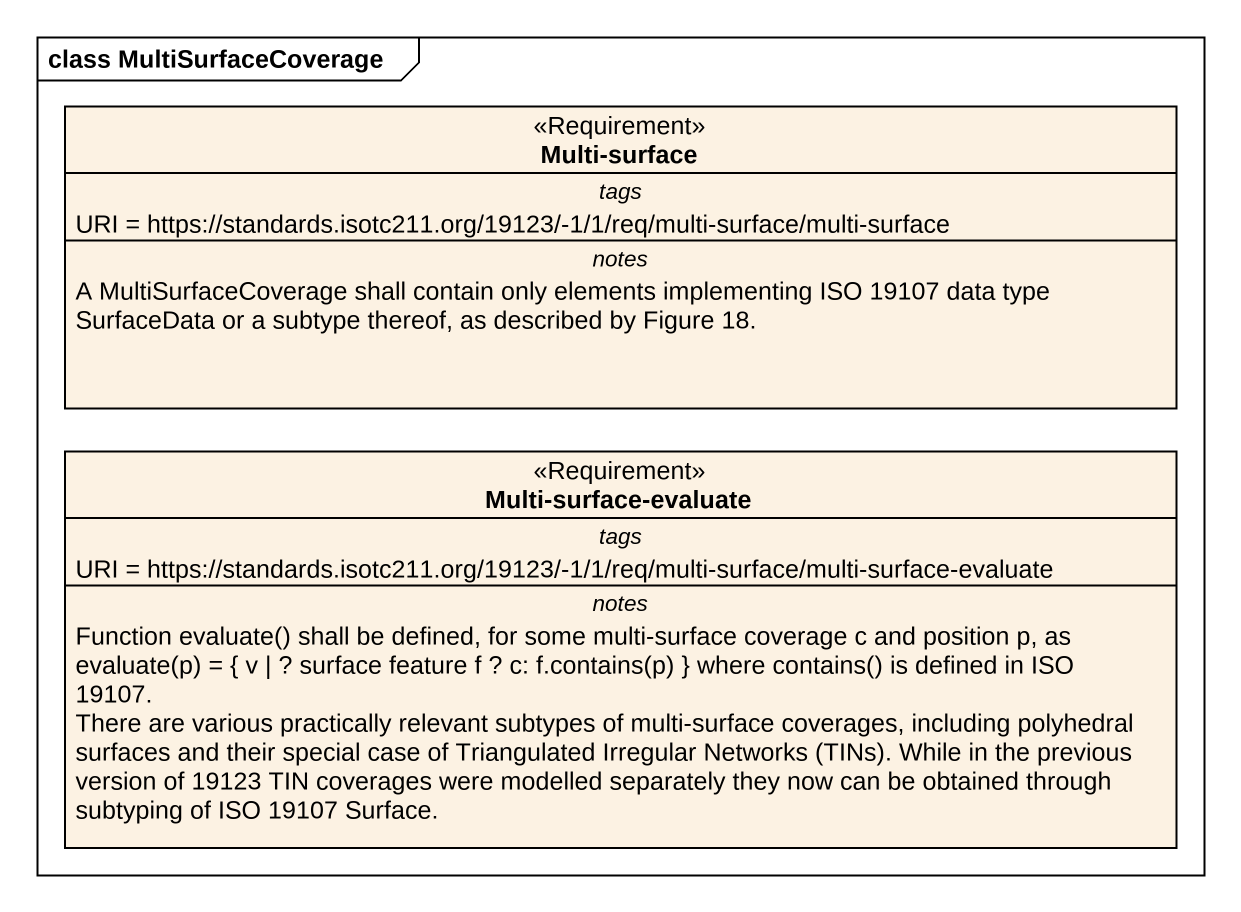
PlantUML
@startuml
mainframe class MultiSurfaceCoverage
hide circle
hide empty members
class "Multi-surface" as Multi_surface <<Requirement>> {
  -- tags --
  URI = https://standards.isotc211.org/19123/-1/1/req/multi-surface/multi-surface
  -- notes --
  A MultiSurfaceCoverage shall contain only elements implementing ISO 19107 data type SurfaceData or a subtype thereof, as described by Figure 18.
}
class "Multi-surface-evaluate" as Multi_surface_evaluate <<Requirement>> {
  -- tags --
  URI = https://standards.isotc211.org/19123/-1/1/req/multi-surface/multi-surface-evaluate
  -- notes --
  {field} Function evaluate() shall be defined, for some multi-surface coverage c and position p, as
  {field} evaluate(p) = { v | ? surface feature f ? c: f.contains(p) } where contains() is defined in ISO 19107.
  {field} There are various practically relevant subtypes of multi-surface coverages, including polyhedral surfaces and their special case of Triangulated Irregular Networks (TINs). While in the previous version of 19123 TIN coverages were modelled separately they now can be obtained through subtyping of ISO 19107 Surface.
}
@enduml
